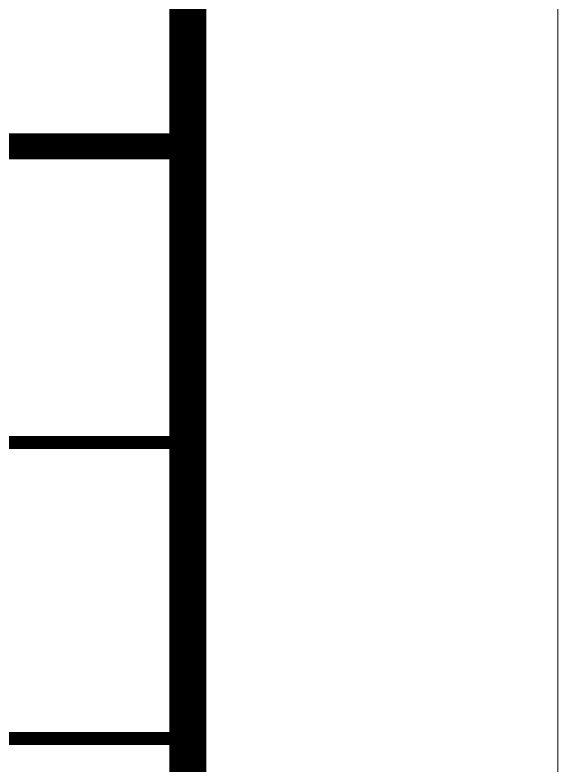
# Model space of a CAD drawing. Extents: x 3443499 to 7125205, y -1700016 to -264854.
# Drawn here: x 3674540 to 3676007, y -924944 to -922915 of the extents above; entities that cross this region are included whole.
import ezdxf

# ---------------------------------------------------------------- set-up
doc = ezdxf.new("R2010")
doc.units = 0
doc.header["$LTSCALE"] = 1000
doc.header["$MEASUREMENT"] = 0
doc.layers.add('!!电气', color=1, linetype='CONTINUOUS')
doc.layers.add('图框', color=147, linetype='CONTINUOUS', lineweight=20)

# ---------------------------------------------------------------- blocks, each defined once
blk = doc.blocks.new('A$C1435328E')
at = {"layer": '图框'}
for points, const_width in [([(0, 12500.3), (-7000, 12500.3)], 70), ([(-7000, 12500.3), (0, 12500.3)], 70), ([(-7000, 11700.3), (0, 11700.3)], 35), ([(-7000, 10900.3), (0, 10900.3)], 35)]:
    blk.add_lwpolyline(points, dxfattribs=dict(at, const_width=const_width))

msp = doc.modelspace()

# ---------------------------------------------------------------- linework, layer by layer
at = {"layer": '图框'}
msp.add_lwpolyline([(3591906.7, -878070.3), (3676006.7, -878070.3), (3676006.7, -937470.3), (3591906.7, -937470.3)], close=True, dxfattribs=at)
at = {"layer": '图框', "const_width": 100}
msp.add_lwpolyline([(3675006.7, -936470.3), (3675006.7, -879070.3), (3594406.7, -879070.3), (3594406.7, -936470.3)], close=True, dxfattribs=at)

# ---------------------------------------------------------------- block references
at = {"layer": '!!电气'}
msp.add_blockref('A$C1435328E', (3675006.7, -935770.3), dxfattribs=at)

doc.saveas('drawing.dxf')
